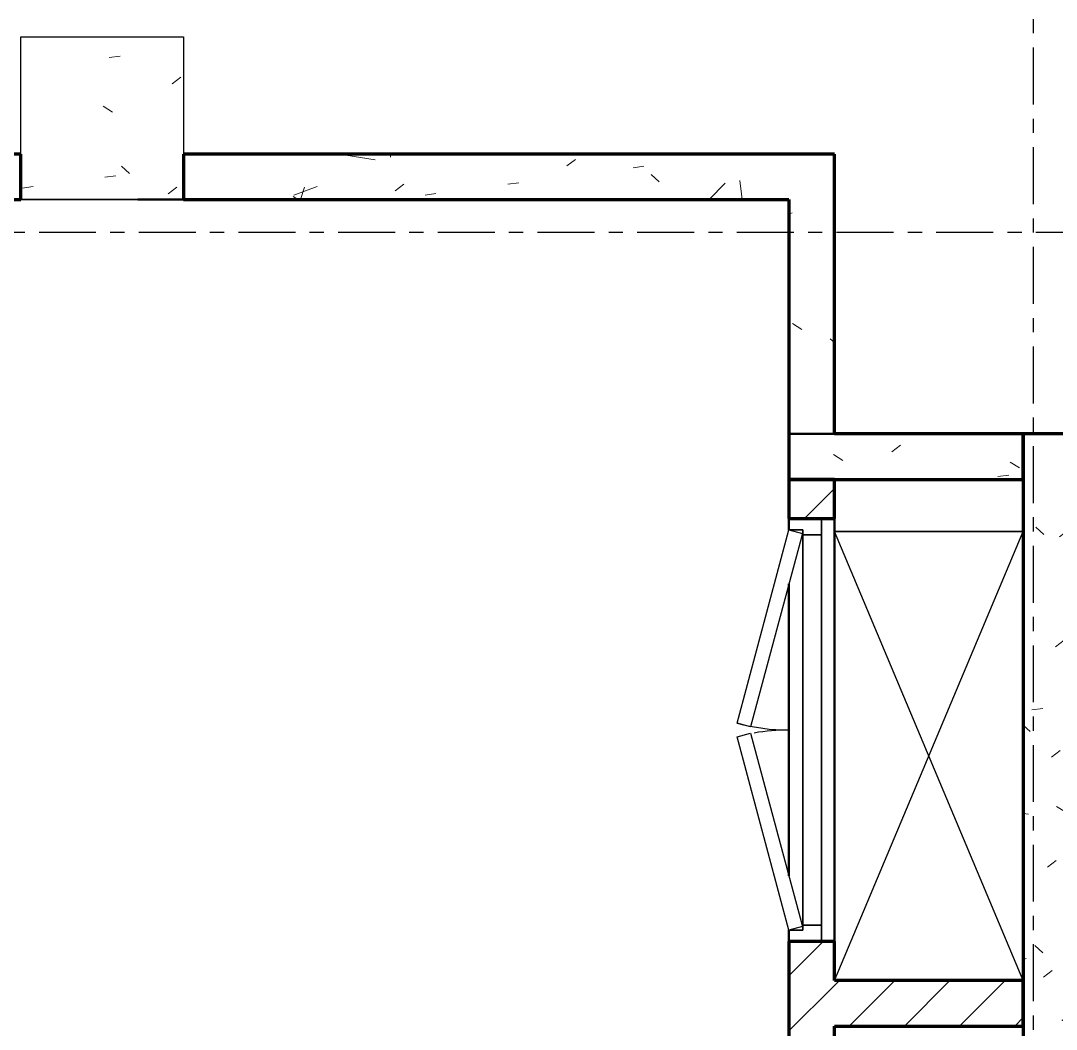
# Model space of a CAD drawing. Header units: millimetres. Extents: x -1379 to 1385823, y -4884429 to 548763.
# Drawn here: x 407479 to 410661, y -2338419 to -2335319 of the extents above; entities that cross this region are included whole.
import ezdxf
from ezdxf.enums import TextEntityAlignment as Align

# ---------------------------------------------------------------- set-up
doc = ezdxf.new("R2010")
doc.units = ezdxf.units.MM
doc.linetypes.add('CENTER', pattern=[50.8, 31.75, -6.35, 6.35, -6.35])
doc.linetypes.add('TA_GL_000.70000', pattern=[1.925, 0.7, -0.175, 0.175, -0.175, 0.7])
for name, color, linetype in [('000 - 0_SYM_DWG_GRIDLINE_MAIN_COLOR_251', 7, 'Continuous'), ('000 - 0_SYM_DWG_SLOPE-SYM_TEXT_COLOR_3', 7, 'Continuous'), ('000 - CONCRETE_COL_CUT_COLOR_5', 7, 'Continuous'), ('000 - CONCRETE_EX_BUILDING_MAIN_COLOR_1', 7, 'Continuous'), ('000 - GRID', 7, 'CENTER')]:
    doc.layers.add(name, color=color, linetype=linetype)
for name, color, linetype, lineweight in [('_ _ A-DETL-OPENING', 7, 'Continuous', 25), ('A-COLS-E', 7, 'Continuous', 35), ('A-DOOR-E', 7, 'Continuous', 35), ('A-FLOR-E', 7, 'Continuous', 35), ('A-WALL', 7, 'Continuous', 70), ('A-WALL-PATT', 7, 'Continuous', 70), ('WALL-E', 7, 'Continuous', 50)]:
    doc.layers.add(name, color=color, linetype=linetype, lineweight=lineweight)
doc.styles.add('ARIAL', font='arial.ttf')
doc.styles.add('TA', font='', dxfattribs={"height": 4.5})
doc.styles.get('TA').set_extended_font_data('Cordia New')
pattern_1 = [(50, (-216781.46, 2306690.5), (728.7365, -63.75582), [76.2, -838.2]), (355, (-216781.5, 2306690.5), (-140.97162, 764.2276), [60.96, -670.56]), (100.451, (-216720.74, 2306685.2), (587.77, 700.46675), [64.76, -712.36]), (46.184, (-216781.5, 2306893.7), (1084.31624, -168.17096), [114.3, -1257.3]), (96.636, (-216691.1, 2306879.7), (949.6099, 989.70985), [97.14, -1068.54]), (351.184, (-216781.5, 2306893.7), (949.62055, 989.70115), [91.44, -1005.84]), (21, (-216679.86, 2306842.9), (606.45787, -409.06057), [76.2, -838.2]), (326, (-216679.9, 2306842.9), (247.20834, 736.75292), [60.96, -670.56]), (71.451, (-216629.3, 2306808.8), (853.66825, 327.68547), [64.76, -712.36]), (37.5, (-216781.46, 2306690.48), (12.354693, 338.22012), [33.528, -628.904, 33.528, -647.192, -673.1]), (37.5, (-216781.46, 2306690.48), (12.354693, 338.22012), [-1343.152, 33.528, -639.572]), (7.5, (-216781.46, 2306690.48), (267.278874, 400.722127), [33.528, -354.584, 33.528, -613.664, -256.54]), (7.5, (-216781.46, 2306690.48), (267.278874, 400.722127), [-1035.304, 33.528, -223.012]), (327.5, (-217008.03, 2306690.48), (542.36333, -22.915345), [33.528, -220.472, 33.528, -758.952, -1051.56]), (327.5, (-217008.03, 2306690.48), (542.36333, -22.915345), [-1046.48, 33.528, -1018.032]), (317.5, (-217109.63, 2306690.5), (592.51696, 101.70711), [33.528, -296.672, 33.528, -492.76, -746.76]), (317.5, (-217109.63, 2306690.5), (592.51696, 101.70711), [-856.488, 33.528, -713.232])]
pattern_2 = [(45, (-216781.46, 2306690.48), (-84.852814, 84.852814), [])]

# ---------------------------------------------------------------- blocks, each defined once
blk = doc.blocks.new('DPA_Rectangular - 500 x 500mm-3612790-IV01 - LOWER ROOF LEVEL PLAN')
at = {"layer": '000 - CONCRETE_COL_CUT_COLOR_5', "lineweight": 9}
h = blk.add_hatch(dxfattribs=at)
h.set_pattern_fill('FP_1', style=0, pattern_type=2)
h.set_pattern_definition([(50, (-221906.46, 2313145.5), (728.7365, -63.75582), [76.2, -838.2]), (355, (-221906.5, 2313145.5), (-140.97162, 764.2276), [60.96, -670.56]), (100.451, (-221845.74, 2313140.2), (587.77, 700.46675), [64.76, -712.36]), (46.184, (-221906.5, 2313348.7), (1084.31624, -168.17096), [114.3, -1257.3]), (96.636, (-221816.1, 2313334.7), (949.6099, 989.70985), [97.14, -1068.54]), (351.184, (-221906.5, 2313348.7), (949.62055, 989.70115), [91.44, -1005.84]), (21, (-221804.86, 2313297.9), (606.45787, -409.06057), [76.2, -838.2]), (326, (-221804.9, 2313297.9), (247.20834, 736.75292), [60.96, -670.56]), (71.451, (-221754.3, 2313263.8), (853.66825, 327.68547), [64.76, -712.36]), (37.5, (-221906.46, 2313145.48), (12.354693, 338.22012), [33.528, -628.904, 33.528, -1320.292]), (37.5, (-221906.46, 2313145.48), (12.354693, 338.22012), [-695.96, -647.192, 33.528, -639.572]), (7.5, (-221906.46, 2313145.48), (267.278874, 400.722127), [33.528, -354.584, 33.528, -870.204]), (7.5, (-221906.46, 2313145.48), (267.278874, 400.722127), [-421.64, -613.664, 33.528, -223.012]), (327.5, (-222133.03, 2313145.48), (542.36333, -22.915345), [33.528, -220.472, 33.528, -1810.512]), (327.5, (-222133.03, 2313145.48), (542.36333, -22.915345), [-287.528, -758.952, 33.528, -1018.032]), (317.5, (-222234.63, 2313145.5), (592.51696, 101.70711), [33.528, -296.672, 33.528, -1239.52]), (317.5, (-222234.63, 2313145.5), (592.51696, 101.70711), [-363.728, -492.76, 33.528, -713.232])])
h.paths.add_polyline_path([(250, -250), (250, 250), (-250, 250), (-250, -250)])
at = {"layer": '000 - CONCRETE_COL_CUT_COLOR_5', "color": 7}
for p, q in [((-250, 250), (250, 250)), ((-250, -250), (-250, 250)), ((250, 250), (250, -250)), ((250, -250), (-250, -250))]:
    blk.add_line(p, q, dxfattribs=at)
blk = doc.blocks.new('A20 - _Wall_ Access Panel 1300x1350-3801964-IV01 - LOWER ROOF LEVEL PLAN')
at = {"layer": '000 - CONCRETE_EX_BUILDING_MAIN_COLOR_1', "color": 7}
for p, q in [((-650, 30), (-600, 30)), ((-650, -70), (-650, 30)), ((-650, 30), (-650, -70)), ((650, 30), (-650, 30)), ((-600, 30), (-600, -27)), ((-600, -27), (-600, 30)), ((-600, 30), (600, 30)), ((600, 30), (650, 30)), ((600, -27), (600, 30)), ((600, 30), (600, -27)), ((650, 30), (650, -70)), ((650, -70), (650, 30)), ((-600, -27), (-615, -27)), ((-615, -27), (-615, -70)), ((-615, -70), (-615, -27)), ((-615, -27), (615, -27)), ((-615, -70), (-603.9, -28.5)), ((-603.9, -28.5), (-9.8, -187.6)), ((600, -27), (-600, -27)), ((9.8, -187.6), (603.9, -28.5)), ((615, -27), (600, -27)), ((603.9, -28.5), (615, -70)), ((615, -70), (615, -27)), ((615, -27), (615, -70)), ((-615, -70), (-650, -70)), ((-650, -70), (-615, -70)), ((-21, -229.2), (-615, -70)), ((448.8, -70), (-448.9, -70)), ((-448.9, -70), (448.8, -70)), ((615, -70), (21, -229.2)), ((650, -70), (615, -70)), ((615, -70), (650, -70)), ((-9.8, -187.6), (-21, -229.2)), ((21, -229.2), (9.8, -187.6))]:
    blk.add_line(p, q, dxfattribs=at)
for centre, start, end in [((-615, -70), 344.9995, 0), ((615, -70), 180, 190.0003)]:
    blk.add_arc(centre, 615, start, end, dxfattribs=at)
blk = doc.blocks.new('C-1-IV01_REV00_20260605-145550_LOPF_EX')
at = {"layer": 'A-WALL-PATT', "lineweight": 9}
h = blk.add_hatch(dxfattribs=at)
h.set_pattern_fill('FP_2', style=0, pattern_type=2)
h.set_pattern_definition(pattern_1)
h.paths.add_polyline_path([(4875, -6705), (4875, -6565), (685, -6565), (685, -6705), (3963.5, -6705)])
h = blk.add_hatch(dxfattribs=at)
h.set_pattern_fill('FP_2', style=0, pattern_type=2)
h.set_pattern_definition(pattern_1)
h.paths.add_polyline_path([(7235, -6705), (7375, -6705), (7375, -6565), (5375, -6565), (5375, -6705), (6259.5, -6705)])
h = blk.add_hatch(dxfattribs=at)
h.set_pattern_fill('FP_2', style=0, pattern_type=2)
h.set_pattern_definition(pattern_1)
h.paths.add_polyline_path([(7375, -7425), (7375, -6705), (7235, -6705), (7235, -7425)])
h = blk.add_hatch(dxfattribs=at)
h.set_pattern_fill('FP_2', style=0, pattern_type=2)
h.set_pattern_definition(pattern_1)
h.paths.add_polyline_path([(7955, -7565), (7955, -7425), (7235, -7425), (7235, -7565)])
h = blk.add_hatch(dxfattribs=at)
h.set_pattern_fill('FP_2', style=0, pattern_type=2)
h.set_pattern_definition(pattern_1)
h.paths.add_polyline_path([(7955, -10310), (8155, -10310), (8155, -7425), (7955, -7425), (7955, -9952.9)])
h = blk.add_hatch(dxfattribs=at)
h.set_pattern_fill('FP_8', style=0, pattern_type=2)
h.set_pattern_definition(pattern_2)
h.paths.add_polyline_path([(7375, -10310), (7375, -10060), (7235, -10060), (7235, -10310), (7305, -10310)])
h.paths.add_polyline_path([(7305, -9360), (7375, -9360), (7375, -8985), (7235, -8985), (7235, -9360)])
h.paths.add_polyline_path([(7235, -7685), (7375, -7685), (7375, -7565), (7235, -7565), (7235, -7643.6)])
h = blk.add_hatch(dxfattribs=at)
h.set_pattern_fill('FP_8', style=0, pattern_type=2)
h.set_pattern_definition(pattern_2)
h.paths.add_polyline_path([(7955, -9245), (7955, -9105), (7375, -9105), (7375, -9245), (7407.5, -9245)])
at = {"layer": '_ _ A-DETL-OPENING', "color": 7}
for p, q in [((7955, -9105), (7375, -7725)), ((7375, -9105), (7955, -7725))]:
    blk.add_line(p, q, dxfattribs=at)
at = {"layer": 'A-FLOR-E', "color": 7}
for p, q in [((685, -6565), (4875, -6565)), ((5375, -6565), (7375, -6565)), ((7375, -6565), (7375, -7425)), ((7235, -6705), (685, -6705)), ((685, -6705), (7235, -6705)), ((7235, -6705), (685, -6705)), ((685, -6705), (7235, -6705)), ((7235, -6705), (685, -6705)), ((7235, -7425), (7235, -6705)), ((7235, -6705), (7235, -7425)), ((7235, -7720), (7235, -6705)), ((7235, -6705), (7235, -7425)), ((7235, -7425), (7235, -6705)), ((14555, -7425), (7235, -7425)), ((7235, -7425), (14555, -7425)), ((7235, -7425), (7955, -7425)), ((7955, -7425), (7235, -7425)), ((7375, -7425), (14415, -7425)), ((7955, -7425), (7955, -7725)), ((7955, -7725), (7955, -7425)), ((7955, -7725), (7375, -7725)), ((7375, -7725), (7375, -9105)), ((7375, -9105), (7375, -7725)), ((7375, -7725), (7955, -7725)), ((7235, -8783.8), (7235, -7886.1)), ((7235, -9395), (7235, -8950)), ((7375, -9105), (7955, -9105)), ((7955, -9105), (7375, -9105)), ((7955, -9105), (7955, -9405)), ((7955, -9405), (7955, -9105))]:
    blk.add_line(p, q, dxfattribs=at)
at = {"layer": 'A-WALL', "color": 7}
for p, q in [((4875, -6565), (685, -6565)), ((4875, -6705), (4875, -6565)), ((7375, -6565), (5375, -6565)), ((5375, -6565), (5375, -6705)), ((7375, -6705), (7375, -6565)), ((685, -6705), (4875, -6705)), ((5375, -6705), (7235, -6705)), ((7235, -6705), (7235, -7425)), ((7375, -7425), (7375, -6705)), ((7235, -7425), (7235, -7565)), ((7955, -7425), (7375, -7425)), ((7955, -7425), (7955, -10310)), ((8155, -7425), (7955, -7425)), ((7955, -7565), (7955, -7425)), ((7235, -7565), (7955, -7565)), ((7235, -7565), (7235, -7685)), ((7305, -7565), (7235, -7565)), ((7375, -7565), (7305, -7565)), ((7375, -7685), (7375, -7565)), ((7235, -7685), (7305, -7685)), ((7305, -7685), (7375, -7685)), ((7235, -8985), (7235, -9360)), ((7305, -8985), (7235, -8985)), ((7375, -8985), (7305, -8985)), ((7375, -9105), (7375, -8985)), ((7955, -9105), (7375, -9105)), ((7955, -9245), (7955, -9105)), ((7375, -9245), (7955, -9245)), ((7375, -9360), (7375, -9245))]:
    blk.add_line(p, q, dxfattribs=at)
at = {"layer": 'WALL-E', "color": 7}
for p, q in [((5235, -6705), (5375, -6705)), ((5235, -6705), (5375, -6705)), ((7235, -7425), (7955, -7425)), ((7955, -7425), (7235, -7425)), ((14355, -7425), (7955, -7425)), ((7955, -7425), (14355, -7425)), ((7955, -7625), (7955, -7425)), ((7955, -7625), (7955, -7425)), ((7955, -7425), (7955, -7565)), ((7955, -7425), (7955, -7565)), ((7955, -7625), (7955, -10310)), ((7955, -10310), (7955, -7625)), ((7235, -7720), (7235, -7685)), ((7375, -7685), (7235, -7685)), ((7375, -7685), (7375, -8985)), ((7375, -9105), (7375, -7725)), ((7375, -7725), (7375, -9105)), ((7375, -9065), (7375, -7765)), ((7375, -7765), (7375, -9065)), ((7235, -8783.8), (7235, -7886.1)), ((7235, -8985), (7235, -8950)), ((7235, -8985), (7375, -8985))]:
    blk.add_line(p, q, dxfattribs=at)
at = {"layer": 'A-COLS-E', "color": 7}
blk.add_blockref('DPA_Rectangular - 500 x 500mm-3612790-IV01 - LOWER ROOF LEVEL PLAN', (5125, -6455), dxfattribs=at)
at = {"layer": 'A-DOOR-E', "color": 7, "rotation": 270}
blk.add_blockref('A20 - _Wall_ Access Panel 1300x1350-3801964-IV01 - LOWER ROOF LEVEL PLAN', (7305, -8335), dxfattribs=at)
blk = doc.blocks.new('*U1927')
at = {"layer": '000 - 0_SYM_DWG_GRIDLINE_MAIN_COLOR_251', "color": 7, "linetype": 'ByBlock', "ltscale": 5}
blk.add_line((10, 0), (-321.4, 0), dxfattribs=at)
at = {"color": 7, "style": 'TA', "flags": 1}
blk.add_attdef('LOCATION', (6, -6), '', height=4.5, rotation=270, dxfattribs=at)
at = {"layer": '000 - 0_SYM_DWG_SLOPE-SYM_TEXT_COLOR_3', "color": 7, "style": 'ARIAL'}
blk.add_attdef('GRID-HEAD', text='', height=4, rotation=270, dxfattribs=at).set_placement((27.4, 0), align=Align.MIDDLE_CENTER)
blk = doc.blocks.new('*U1925')
at = {"layer": '000 - 0_SYM_DWG_GRIDLINE_MAIN_COLOR_251', "color": 7, "linetype": 'ByBlock', "ltscale": 5}
blk.add_line((30, 0), (-408.5, 0), dxfattribs=at)
at = {"color": 7, "style": 'TA', "flags": 1}
blk.add_attdef('LOCATION', (6, -6), '', height=4.5, rotation=270, dxfattribs=at)
at = {"layer": '000 - 0_SYM_DWG_SLOPE-SYM_TEXT_COLOR_3', "color": 7, "style": 'ARIAL'}
blk.add_attdef('GRID-HEAD', text='', height=4, rotation=180, dxfattribs=at).set_placement((50, 0), align=Align.MIDDLE_CENTER)
blk = doc.blocks.new('C-1-IV01_REV00_20260614-171844_LOPF_DIMS')
at = {"layer": '000 - GRID', "color": 7, "linetype": 'TA_GL_000.70000'}
for name, p, xscale, yscale, zscale, rotation in [('*U1927', (7985, 0), 50.00000000000007, 50.00000000000007, 50.00000000000007, 90), ('*U1925', (0, -6805), 50.00000000000004, 50.00000000000004, 50.00000000000004, 180)]:
    blk.add_blockref(name, p, dxfattribs=dict(at, xscale=xscale, yscale=yscale, zscale=zscale, rotation=rotation))

msp = doc.modelspace()

# ---------------------------------------------------------------- block references
at = {"color": 7}
msp.add_blockref('C-1-IV01_REV00_20260605-145550_LOPF_EX', (402604.3, -2329164.2), dxfattribs=at)

# ---------------------------------------------------------------- next in the draw order: block references
msp.add_blockref('C-1-IV01_REV00_20260614-171844_LOPF_DIMS', (402604.3, -2329164.2), dxfattribs=at)

doc.saveas('drawing.dxf')
